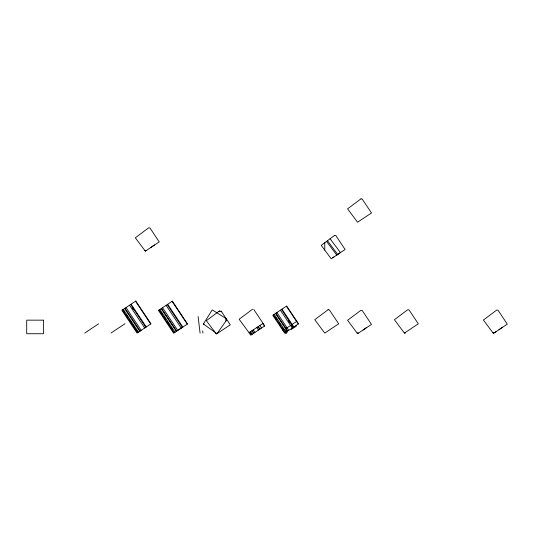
<?xml version="1.0" encoding="UTF-8"?>
<svg xmlns="http://www.w3.org/2000/svg" width="534" height="534" viewBox="0 0 534 534"><rect width="100%" height="100%" fill="white"/><g stroke="black" fill="none" stroke-linecap="round" stroke-linejoin="round"><path stroke-width="0.8" d="M215.956 333.496L216.971 333.67L226.636 320.04M154.513 244.906L150.875 247.482M219.754 310.675L206.378 320.687L216.383 334.064L230.287 324.792L221.016 310.895M252.529 309.239L239.145 319.245L250.84 335.152L264.744 325.887L253.79 309.46M366.758 327.409L363.12 329.985M502.574 327.148L498.936 329.725M145.335 251.174L159.239 241.909L149.967 228.005L148.706 227.791L135.329 237.797L145.335 251.174L145.335 250.579M84.706 333.082L98.603 323.811M111.105 332.962L125.009 323.691M176.661 331.04L181.206 328.016M249.151 332.629L263.055 323.357M282.953 330.553L296.857 321.288M285.53 332.488L284.642 333.082L272.774 315.28L286.678 306.015L298.539 323.811L286.05 332.141M291.103 329.551L296.497 325.96L296.136 325.42M357.58 333.677L371.484 324.405L362.212 310.508L360.951 310.287L347.574 320.293L357.58 333.677L357.58 333.082M404.405 333.082L418.302 323.811L409.037 309.914L407.776 309.693L394.399 319.699L404.405 333.082L405.339 333.082M493.396 333.416L507.3 324.145L498.028 310.247L496.774 310.027L483.39 320.033L493.396 333.416L493.396 332.822M144.894 250.579L146.229 250.579M492.955 332.822L494.29 332.822M357.133 333.082L358.468 333.082M218.9 311.315L221.61 311.783M226.389 318.785L212.258 309.874L203.347 324.004L216.971 333.67M330.099 238.738L340.392 252.502L336.82 255.165L326.528 241.408M327.455 240.714L337.748 254.478M496.086 331.621L494.811 332.475M333.897 256.974L332.622 257.829M286.384 306.209L298.252 324.004M281.965 309.153L293.833 326.955M281.525 309.446L293.393 327.249M288.547 320.807L289.935 322.89M291.744 325.606L293.012 327.502M280.397 310.201L292.265 327.996M291.978 328.19L292.338 328.73M276.892 312.537L288.754 330.339M275.858 313.224L287.726 331.027M275.457 313.491L287.325 331.287M285.67 330.573L287.052 332.649L285.77 333.503L273.361 314.893M274.182 314.339L286.591 332.949M275.517 317.463L276.906 319.546M278.755 322.322L280.143 324.405M282.459 327.876L283.38 329.264M262.761 323.551L264.45 326.08M259.878 325.48L261.56 328.003M258.349 326.501L260.031 329.024M257.909 326.795L259.591 329.318M256.781 327.542L258.463 330.072M253.27 329.878L254.958 332.408M252.242 330.573L253.924 333.096M251.841 330.833L253.523 333.363M250.566 331.687L252.248 334.211M250.046 332.035L251.728 334.558M249.745 332.235L251.427 334.758M172.068 301.35L187.247 324.118M167.649 304.293L182.828 327.062M167.209 304.587L182.388 327.355M166.087 305.341L181.266 328.11M162.576 307.677L177.755 330.446M161.542 308.365L176.727 331.133M161.148 308.632L176.327 331.4M159.873 309.48L175.052 332.248M160.727 311.896L162.57 314.659M163.951 316.729L165.787 319.486M167.169 321.555L169.011 324.318M170.847 327.075L172.228 329.144M159.045 310.027L174.231 332.795M135.502 301.236L150.681 324.004M131.084 304.186L146.263 326.955M130.643 304.48L145.822 327.249M132.105 307.491L133.48 309.56M129.522 305.228L144.701 327.996M126.011 307.571L141.19 330.339M124.976 308.258L140.155 331.027M124.582 308.518L139.761 331.287M123.301 309.373L138.486 332.141M122.787 309.72L124.622 312.477M126.004 314.546L127.846 317.309M129.221 319.379L131.064 322.135M132.445 324.205L134.281 326.968M135.663 329.037L137.505 331.794M122.48 309.92L137.659 332.689M225.488 318.217L226.022 320.914M203.721 323.404L203.921 324.412M202.666 330.886L202.933 333.123M198.107 316.529L200.083 333.123M324.765 242.73L324.765 250.146M360.951 198.848L347.574 208.854L357.58 222.231L371.484 212.966L362.212 199.062L360.951 198.848M334.584 235.381L321.208 245.386L331.214 258.77L345.118 249.498L335.846 235.594L334.584 235.381M328.136 309.693L314.753 319.699L324.765 333.082L338.663 323.811L329.398 309.914L328.136 309.693M135.796 301.043L121.892 310.314L137.071 333.082L150.975 323.811L135.796 301.043M172.362 301.156L158.458 310.421L173.637 333.189L187.541 323.924L172.362 301.156M43.408 320.153L26.7 320.153L26.7 333.73L43.408 333.73L43.408 320.153"/></g></svg>
